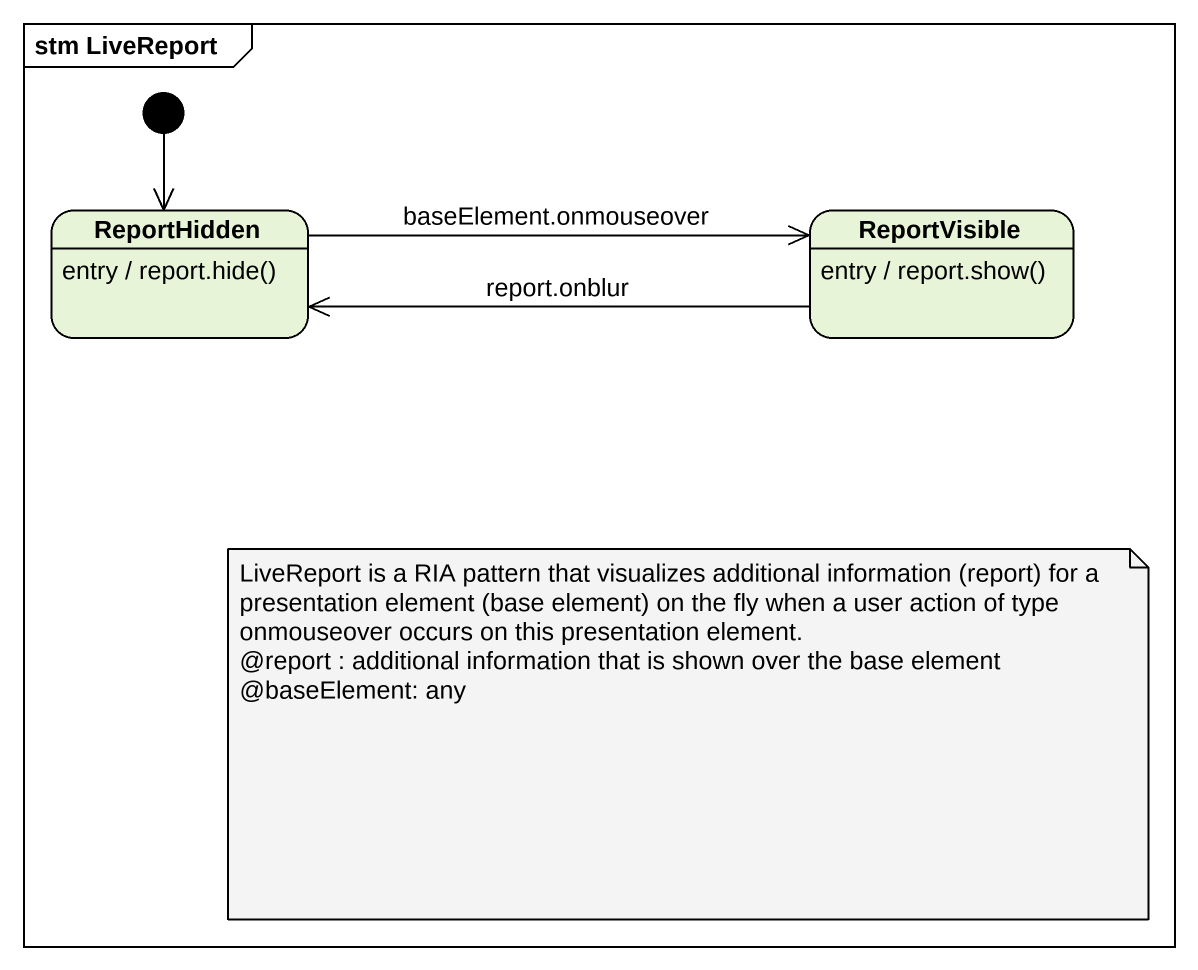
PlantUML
@startuml
mainframe stm LiveReport
hide empty description
state ReportHidden
ReportHidden : entry / report.hide()
state ReportVisible
ReportVisible : entry / report.show()
[*] --> ReportHidden
ReportHidden -right-> ReportVisible : baseElement.onmouseover
ReportVisible -left-> ReportHidden : report.onblur
note as N1
  LiveReport is a RIA pattern that visualizes additional information (report) for a presentation element (base element) on the fly when a user action of type onmouseover occurs on this presentation element.
  ~@report : additional information that is shown over the base element
  ~@baseElement: any
end note
@enduml
